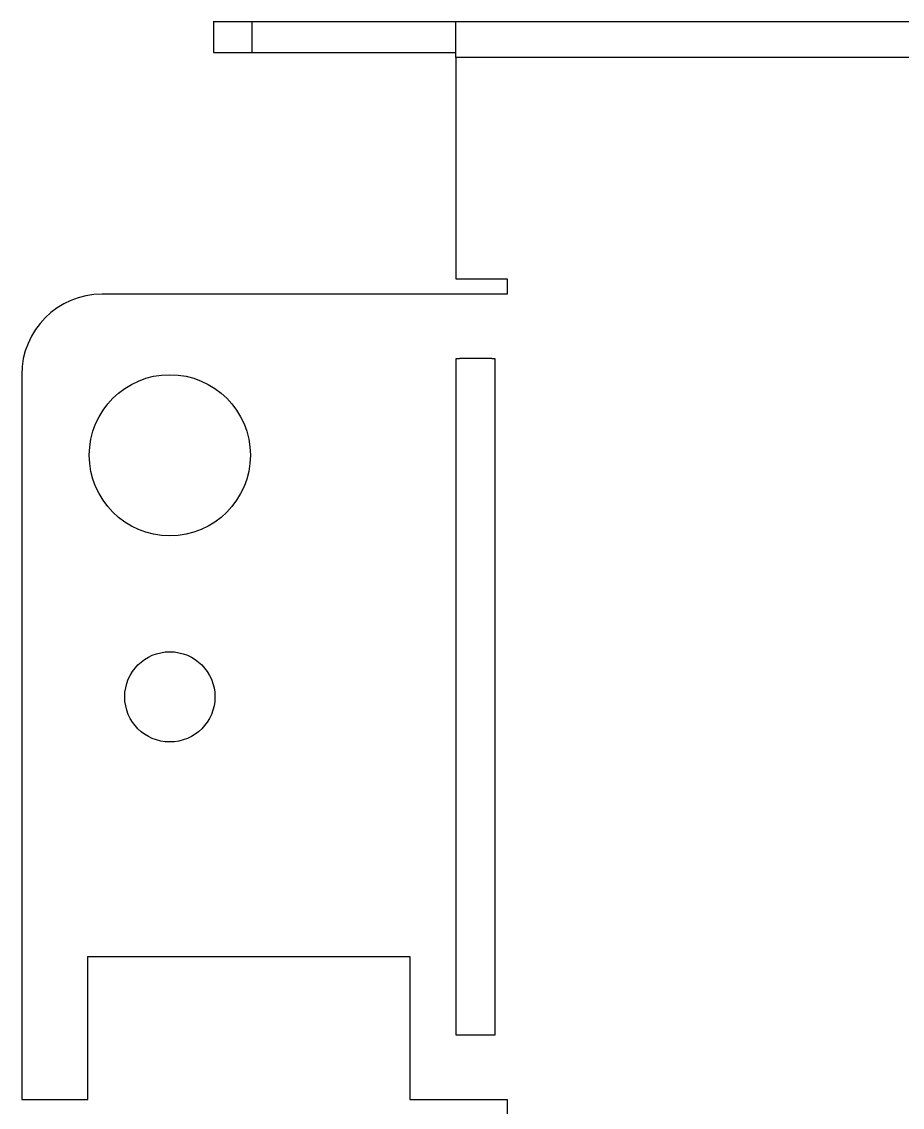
# Model space of a CAD drawing. Header units: inches. Extents: x -2.74 to 2.74, y -2.85 to 0.05.
# Drawn here: x -2.736 to -1.369, y -1.637 to 0.048 of the extents above; entities that cross this region are included whole.
import ezdxf

# ---------------------------------------------------------------- set-up
doc = ezdxf.new("R2010")
doc.units = ezdxf.units.IN
doc.header["$LTSCALE"] = 0.5
doc.header["$MEASUREMENT"] = 0
doc.layers.add('Mounting', color=4, linetype='CONTINUOUS')

msp = doc.modelspace()

# ---------------------------------------------------------------- linework, layer by layer
at = {"layer": 'Mounting', "linetype": 'Continuous', "lineweight": 25, "transparency": 16777216}
for p, q in [((-0.0627, 0.0478), (-2.4387, 0.0478)), ((-2.4379, 0.0478), (-2.4379, 0)), ((-2.3779, 0), (-2.3779, 0.0478)), ((-2.0619, -0.008), (-2.0619, 0.0478)), ((-2.4379, 0), (-2.0619, 0)), ((-0.0626, -0.008), (-2.0619, -0.008)), ((-2.0619, -0.008), (-2.0619, -0.3511)), ((-2.0619, -0.3511), (-1.9822, -0.3511)), ((-1.9822, -0.3511), (-1.9822, -0.375)), ((-1.9822, -0.375), (-2.6107, -0.375)), ((-2.0611, -1.525), (-2.0611, -0.475)), ((-2.0611, -0.475), (-2.0562, -0.475)), ((-2.0061, -0.475), (-2.0562, -0.475)), ((-2.0061, -0.475), (-2.0011, -0.475)), ((-2.0011, -0.475), (-2.0011, -1.525)), ((-2.7357, -0.5), (-2.7357, -1.625)), ((-2.6332, -1.625), (-2.6332, -1.403)), ((-2.6332, -1.403), (-2.1332, -1.403)), ((-2.1332, -1.403), (-2.1332, -1.625)), ((-2.0011, -1.525), (-2.0611, -1.525)), ((-2.7357, -1.625), (-2.6332, -1.625)), ((-2.1332, -1.625), (-1.9822, -1.625)), ((-1.9822, -1.625), (-1.9822, -1.6489))]:
    msp.add_line(p, q, dxfattribs=at)
for centre, radius in [((-2.5057, -0.625), 0.125), ((-2.5057, -1), 0.07)]:
    msp.add_circle(centre, radius, dxfattribs=at)
msp.add_arc((-2.6107, -0.5), 0.125, 90, 180, dxfattribs=at)

doc.saveas('drawing.dxf')
